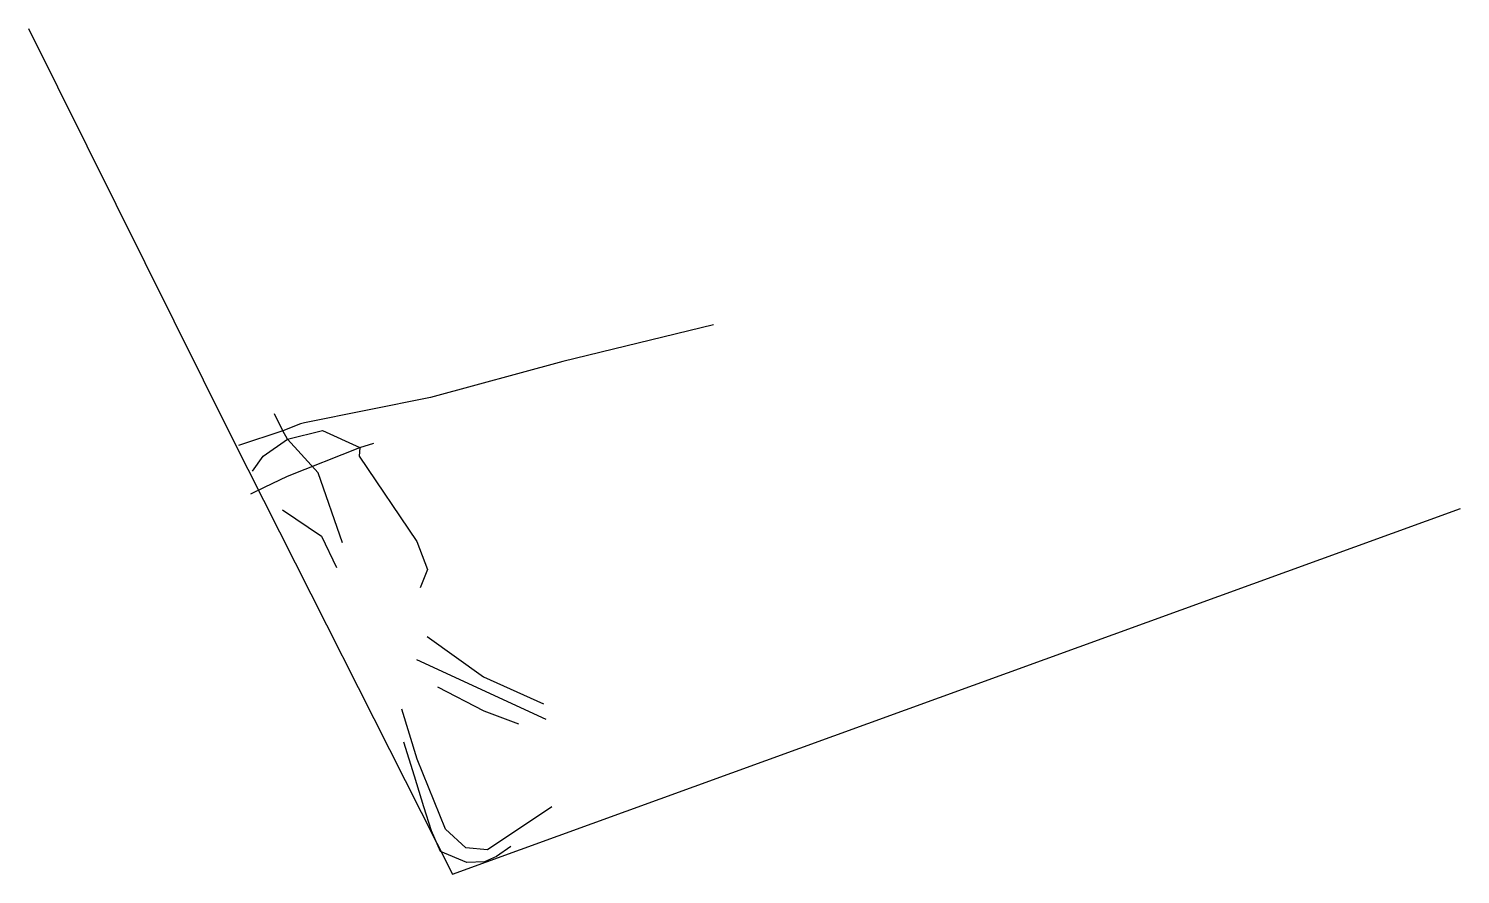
# Model space of a CAD drawing. Header units: inches. Extents: x 1412596 to 1412777, y 4931531 to 4931639.
import ezdxf

# ---------------------------------------------------------------- set-up
doc = ezdxf.new("R2010")
doc.units = ezdxf.units.IN
doc.header["$MEASUREMENT"] = 0

msp = doc.modelspace()

# ---------------------------------------------------------------- linework, layer by layer
at = {"color": 30, "true_color": 0xf26722}
msp.add_lwpolyline([(1412595.91, 4931638.53), (1412621.72, 4931586.61), (1412649.66, 4931531.29), (1412777.49, 4931577.69)], dxfattribs=at)
at = {"color": 3}
for points in [[(1412635.73, 4931573.34), (1412632.64, 4931582.21), (1412628.73, 4931586.46), (1412628.13, 4931587.55), (1412627.08, 4931589.7)], [(1412624.31, 4931582.43), (1412625.64, 4931584.3), (1412628.73, 4931586.46), (1412633.2, 4931587.59), (1412637.92, 4931585.4), (1412637.83, 4931584.3), (1412645.14, 4931573.48), (1412646.51, 4931569.94), (1412645.58, 4931567.64)], [(1412624.09, 4931579.55), (1412625.83, 4931580.38), (1412628.75, 4931581.8), (1412637.92, 4931585.4), (1412639.71, 4931585.96)], [(1412628.11, 4931577.5), (1412633.05, 4931574.19), (1412634.96, 4931570.18)], [(1412646.46, 4931561.43), (1412653.58, 4931556.32), (1412661.21, 4931552.91)], [(1412645.09, 4931558.53), (1412661.49, 4931550.97)], [(1412647.75, 4931555.08), (1412653.65, 4931552.02), (1412658.05, 4931550.37)], [(1412662.28, 4931539.83), (1412654.11, 4931534.38), (1412651.34, 4931534.66), (1412648.78, 4931537.03), (1412645.18, 4931545.9), (1412643.23, 4931552.22)], [(1412657.05, 4931534.8), (1412655.25, 4931533.57), (1412653.74, 4931532.89), (1412651.5, 4931532.78), (1412648.15, 4931534.19), (1412646.99, 4931536.82), (1412646.03, 4931539.83), (1412644.83, 4931543.72), (1412644.83, 4931543.72), (1412643.51, 4931548.07)]]:
    msp.add_lwpolyline(points, dxfattribs=at)
at = {"color": 30, "true_color": 0xf26722}
msp.add_polyline3d([(1412682.75, 4931600.96, 49.87), (1412663.64, 4931596.34, 53.91), (1412646.86, 4931591.75, 58.46), (1412630.89, 4931588.55, 64.61), (1412630.41, 4931588.4, 64.58), (1412628.13, 4931587.55, 64.92), (1412622.54, 4931585.67, 65.73)], dxfattribs=at)

doc.saveas('drawing.dxf')
